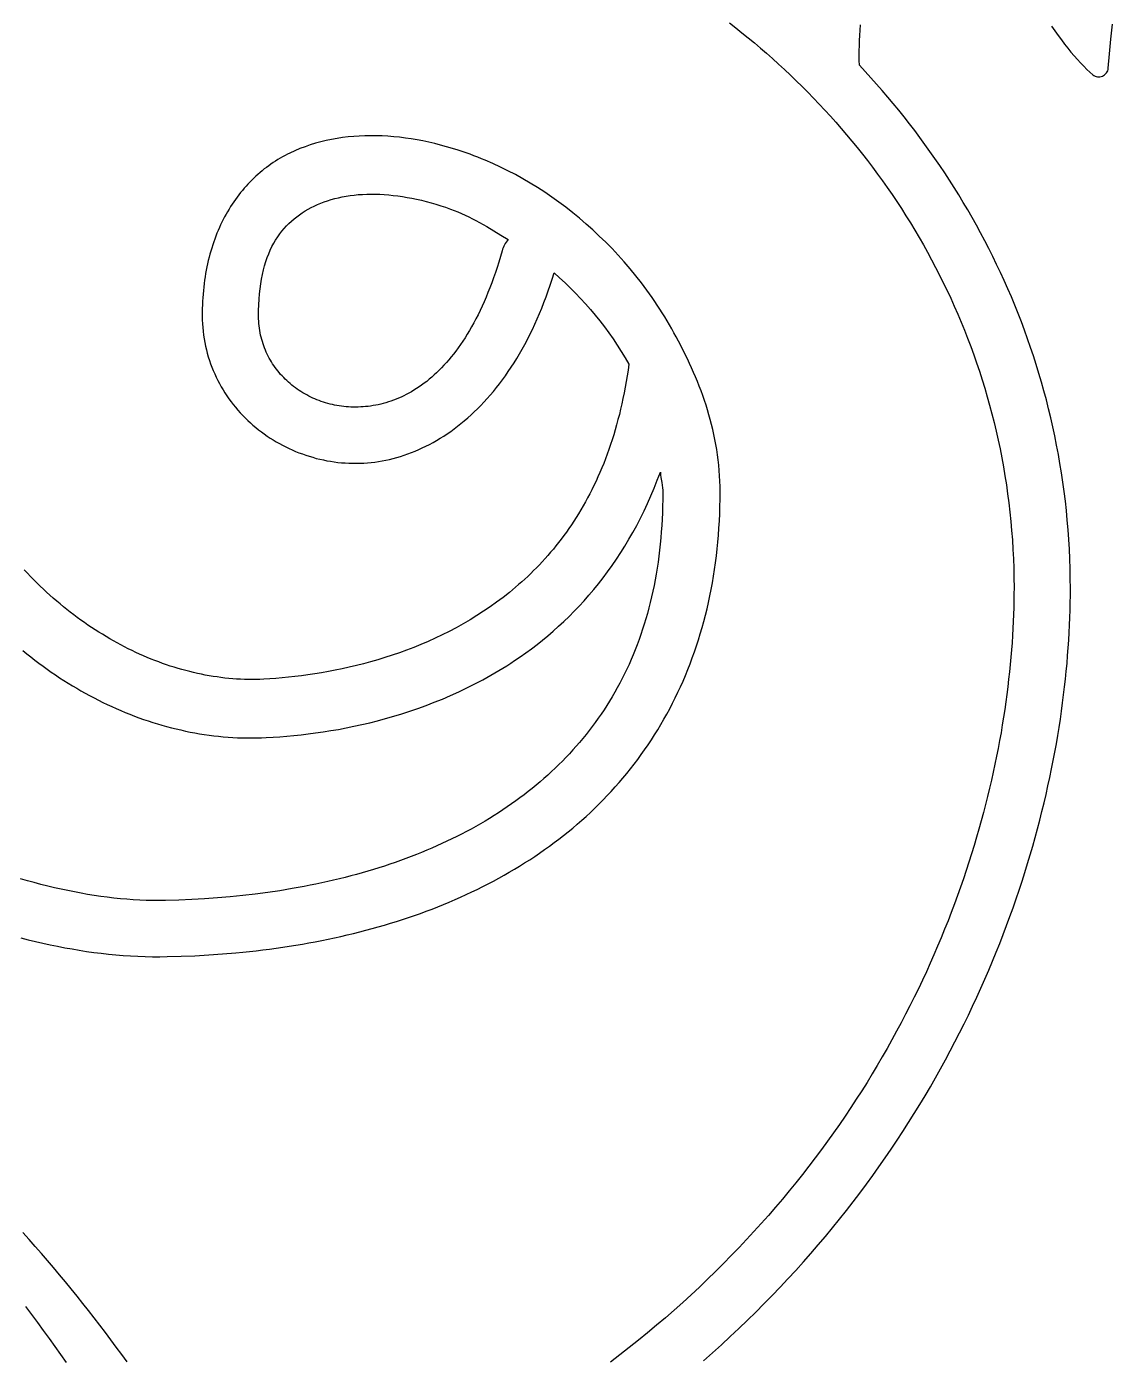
# Model space of a CAD drawing. Extents: x 0 to 113, y 52 to 137.
# Drawn here: x 89.82 to 105.83, y 90.98 to 110.58 of the extents above; entities that cross this region are included whole.
import ezdxf

# ---------------------------------------------------------------- set-up
doc = ezdxf.new("R2010")
doc.units = 0
doc.header["$MEASUREMENT"] = 0

msp = doc.modelspace()

# ---------------------------------------------------------------- linework, layer by layer
for points in [[(100.183, 110.636), (100.275, 110.564), (100.367, 110.492), (100.459, 110.418), (100.55, 110.342), (100.64, 110.266), (100.73, 110.189), (100.819, 110.11), (100.908, 110.03), (100.996, 109.949), (101.083, 109.868), (101.169, 109.784), (101.255, 109.7), (101.34, 109.615), (101.424, 109.528), (101.507, 109.441), (101.589, 109.352), (101.671, 109.263), (101.752, 109.172), (101.832, 109.08), (101.911, 108.987), (101.989, 108.894), (102.066, 108.799), (102.143, 108.703), (102.218, 108.606), (102.293, 108.508), (102.366, 108.409), (102.438, 108.309), (102.51, 108.208), (102.58, 108.106), (102.649, 108.003), (102.718, 107.899), (102.785, 107.794), (102.851, 107.688), (102.915, 107.581), (102.979, 107.473), (103.042, 107.364), (103.103, 107.255), (103.163, 107.144), (103.222, 107.032), (103.28, 106.92), (103.336, 106.806), (103.391, 106.692), (103.445, 106.577), (103.498, 106.461), (103.549, 106.344), (103.599, 106.226), (103.647, 106.107), (103.694, 105.988), (103.74, 105.867), (103.784, 105.746), (103.827, 105.624), (103.869, 105.501), (103.909, 105.377), (103.947, 105.252), (103.984, 105.127), (104.019, 105.001), (104.053, 104.874), (104.085, 104.746), (104.116, 104.617), (104.145, 104.488), (104.173, 104.358), (104.199, 104.227), (104.223, 104.095), (104.245, 103.962), (104.266, 103.829), (104.285, 103.695), (104.303, 103.56), (104.318, 103.425), (104.332, 103.289), (104.344, 103.152), (104.355, 103.015), (104.363, 102.876), (104.37, 102.737), (104.375, 102.598), (104.377, 102.457), (104.379, 102.316), (104.378, 102.218), (104.377, 102.118), (104.375, 102.017), (104.372, 101.916), (104.368, 101.813), (104.363, 101.71), (104.357, 101.605), (104.35, 101.5), (104.342, 101.394), (104.333, 101.287), (104.323, 101.179), (104.312, 101.07), (104.3, 100.961), (104.287, 100.85), (104.273, 100.739), (104.258, 100.628), (104.242, 100.515), (104.225, 100.402), (104.206, 100.288), (104.187, 100.173), (104.166, 100.058), (104.145, 99.942), (104.122, 99.826), (104.098, 99.709), (104.072, 99.591), (104.046, 99.473), (104.019, 99.355), (103.99, 99.235), (103.96, 99.116), (103.929, 98.996), (103.896, 98.875), (103.862, 98.754), (103.827, 98.633), (103.791, 98.511), (103.754, 98.389), (103.715, 98.266), (103.675, 98.143), (103.633, 98.02), (103.591, 97.897), (103.546, 97.773), (103.501, 97.649), (103.454, 97.525), (103.406, 97.4), (103.356, 97.276), (103.305, 97.151), (103.253, 97.026), (103.199, 96.901), (103.144, 96.776), (103.087, 96.65), (103.029, 96.525), (102.969, 96.399), (102.908, 96.274), (102.845, 96.148), (102.781, 96.023), (102.715, 95.897), (102.648, 95.772), (102.579, 95.646), (102.509, 95.521), (102.437, 95.396), (102.363, 95.27), (102.288, 95.145), (102.212, 95.02), (102.133, 94.896), (102.053, 94.771), (101.972, 94.647), (101.889, 94.523), (101.804, 94.399), (101.717, 94.275), (101.629, 94.152), (101.539, 94.029), (101.448, 93.906), (101.354, 93.784), (101.259, 93.662), (101.162, 93.54), (101.064, 93.419), (100.963, 93.299), (100.861, 93.178), (100.757, 93.058), (100.652, 92.939), (100.544, 92.82), (100.435, 92.702), (100.324, 92.584), (100.21, 92.467), (100.096, 92.35), (99.979, 92.234), (99.86, 92.118), (99.74, 92.003), (99.617, 91.889), (99.493, 91.776), (99.366, 91.663), (99.238, 91.551), (99.108, 91.439), (98.976, 91.329), (98.842, 91.219), (98.705, 91.11), (98.567, 91.002), (98.427, 90.894)], [(99.799, 90.917), (99.933, 91.034), (100.064, 91.153), (100.194, 91.272), (100.321, 91.391), (100.447, 91.512), (100.571, 91.633), (100.692, 91.754), (100.812, 91.877), (100.93, 92), (101.046, 92.123), (101.16, 92.248), (101.273, 92.372), (101.383, 92.498), (101.492, 92.623), (101.599, 92.75), (101.704, 92.876), (101.807, 93.004), (101.908, 93.131), (102.008, 93.26), (102.105, 93.388), (102.202, 93.517), (102.296, 93.646), (102.388, 93.776), (102.479, 93.906), (102.568, 94.036), (102.656, 94.167), (102.741, 94.297), (102.825, 94.428), (102.908, 94.56), (102.988, 94.691), (103.067, 94.823), (103.145, 94.954), (103.221, 95.086), (103.295, 95.218), (103.367, 95.351), (103.438, 95.483), (103.508, 95.615), (103.575, 95.748), (103.642, 95.88), (103.706, 96.012), (103.769, 96.145), (103.831, 96.277), (103.891, 96.409), (103.95, 96.541), (104.007, 96.674), (104.062, 96.806), (104.117, 96.937), (104.169, 97.069), (104.22, 97.201), (104.27, 97.332), (104.319, 97.463), (104.365, 97.594), (104.411, 97.724), (104.455, 97.855), (104.498, 97.985), (104.539, 98.115), (104.579, 98.244), (104.618, 98.373), (104.655, 98.502), (104.691, 98.63), (104.726, 98.758), (104.759, 98.885), (104.791, 99.012), (104.822, 99.138), (104.852, 99.264), (104.88, 99.39), (104.907, 99.515), (104.933, 99.639), (104.957, 99.763), (104.981, 99.886), (105.003, 100.009), (105.024, 100.131), (105.044, 100.252), (105.062, 100.372), (105.08, 100.492), (105.096, 100.612), (105.111, 100.73), (105.125, 100.848), (105.138, 100.965), (105.15, 101.081), (105.161, 101.196), (105.17, 101.311), (105.179, 101.424), (105.186, 101.537), (105.193, 101.649), (105.198, 101.76), (105.203, 101.87), (105.206, 101.979), (105.208, 102.087), (105.21, 102.194), (105.21, 102.3), (105.209, 102.446), (105.206, 102.591), (105.202, 102.735), (105.195, 102.879), (105.187, 103.022), (105.177, 103.165), (105.165, 103.306), (105.151, 103.447), (105.136, 103.587), (105.118, 103.727), (105.1, 103.865), (105.079, 104.003), (105.057, 104.141), (105.033, 104.277), (105.007, 104.413), (104.98, 104.548), (104.952, 104.682), (104.921, 104.815), (104.889, 104.948), (104.856, 105.08), (104.821, 105.211), (104.785, 105.341), (104.747, 105.47), (104.707, 105.599), (104.666, 105.727), (104.624, 105.853), (104.58, 105.98), (104.535, 106.105), (104.488, 106.229), (104.44, 106.353), (104.39, 106.476), (104.34, 106.597), (104.288, 106.718), (104.234, 106.839), (104.179, 106.958), (104.123, 107.076), (104.066, 107.194), (104.007, 107.31), (103.948, 107.426), (103.887, 107.541), (103.824, 107.655), (103.761, 107.768), (103.696, 107.88), (103.631, 107.991), (103.564, 108.101), (103.496, 108.211), (103.427, 108.319), (103.357, 108.426), (103.285, 108.533), (103.213, 108.638), (103.14, 108.743), (103.065, 108.846), (102.99, 108.949), (102.914, 109.051), (102.836, 109.151), (102.758, 109.251), (102.679, 109.35), (102.599, 109.447), (102.518, 109.544), (102.436, 109.639), (102.353, 109.734), (102.269, 109.828), (102.185, 109.92), (102.1, 110.012), (102.097, 110.082), (102.096, 110.154), (102.096, 110.227), (102.098, 110.302), (102.101, 110.377), (102.105, 110.453), (102.11, 110.529), (102.116, 110.607)], [(104.932, 110.588), (104.98, 110.519), (105.029, 110.452), (105.077, 110.387), (105.124, 110.324), (105.172, 110.264), (105.219, 110.205), (105.267, 110.15), (105.313, 110.096), (105.36, 110.046), (105.406, 109.998), (105.452, 109.952), (105.497, 109.91), (105.542, 109.871), (105.558, 109.86), (105.574, 109.852), (105.592, 109.846), (105.609, 109.842), (105.628, 109.841), (105.646, 109.843), (105.664, 109.847), (105.682, 109.853), (105.699, 109.862), (105.715, 109.873), (105.729, 109.885), (105.742, 109.899), (105.752, 109.914), (105.761, 109.931), (105.766, 109.949), (105.769, 109.968), (105.788, 110.182), (105.808, 110.399), (105.83, 110.619)], [(89.735, 97.151), (89.843, 97.123), (89.951, 97.097), (90.059, 97.072), (90.166, 97.049), (90.274, 97.026), (90.382, 97.005), (90.489, 96.986), (90.596, 96.968), (90.704, 96.951), (90.811, 96.936), (90.919, 96.922), (91.027, 96.91), (91.134, 96.9), (91.242, 96.891), (91.35, 96.884), (91.458, 96.878), (91.566, 96.874), (91.675, 96.872), (91.784, 96.872), (91.892, 96.873), (92.097, 96.879), (92.301, 96.887), (92.504, 96.898), (92.705, 96.912), (92.905, 96.929), (93.005, 96.939), (93.104, 96.949), (93.203, 96.96), (93.301, 96.972), (93.4, 96.984), (93.497, 96.998), (93.595, 97.011), (93.692, 97.026), (93.788, 97.042), (93.885, 97.058), (93.98, 97.075), (94.076, 97.092), (94.171, 97.111), (94.265, 97.13), (94.359, 97.15), (94.453, 97.171), (94.546, 97.192), (94.639, 97.214), (94.731, 97.237), (94.823, 97.261), (94.914, 97.286), (95.005, 97.311), (95.095, 97.337), (95.185, 97.364), (95.274, 97.392), (95.363, 97.421), (95.451, 97.45), (95.538, 97.48), (95.625, 97.511), (95.712, 97.543), (95.798, 97.575), (95.883, 97.609), (95.968, 97.643), (96.052, 97.678), (96.136, 97.714), (96.219, 97.75), (96.301, 97.788), (96.383, 97.826), (96.464, 97.865), (96.544, 97.905), (96.624, 97.946), (96.703, 97.987), (96.781, 98.03), (96.859, 98.073), (96.936, 98.117), (97.013, 98.162), (97.088, 98.208), (97.163, 98.255), (97.238, 98.302), (97.311, 98.35), (97.384, 98.4), (97.456, 98.45), (97.528, 98.501), (97.598, 98.553), (97.668, 98.605), (97.737, 98.659), (97.805, 98.714), (97.873, 98.769), (97.939, 98.826), (98.005, 98.883), (98.07, 98.941), (98.133, 99), (98.197, 99.06), (98.259, 99.121), (98.32, 99.183), (98.38, 99.246), (98.44, 99.309), (98.498, 99.374), (98.556, 99.439), (98.613, 99.506), (98.668, 99.573), (98.723, 99.641), (98.777, 99.71), (98.83, 99.78), (98.881, 99.851), (98.932, 99.922), (98.982, 99.995), (99.031, 100.068), (99.079, 100.143), (99.125, 100.218), (99.171, 100.294), (99.216, 100.371), (99.259, 100.449), (99.302, 100.528), (99.343, 100.608), (99.384, 100.688), (99.423, 100.769), (99.461, 100.852), (99.498, 100.935), (99.534, 101.019), (99.569, 101.104), (99.602, 101.19), (99.635, 101.276), (99.666, 101.364), (99.696, 101.452), (99.725, 101.542), (99.753, 101.632), (99.779, 101.723), (99.805, 101.815), (99.829, 101.907), (99.852, 102.001), (99.873, 102.095), (99.894, 102.191), (99.913, 102.287), (99.931, 102.384), (99.948, 102.482), (99.963, 102.581), (99.977, 102.68), (99.99, 102.781), (100.001, 102.882), (100.011, 102.984), (100.02, 103.087), (100.028, 103.191), (100.034, 103.296), (100.039, 103.401), (100.042, 103.508), (100.044, 103.615), (100.045, 103.723), (100.044, 103.803), (100.041, 103.883), (100.037, 103.962), (100.032, 104.04), (100.025, 104.118), (100.016, 104.195), (100.007, 104.271), (99.995, 104.347), (99.983, 104.422), (99.969, 104.496), (99.954, 104.57), (99.937, 104.644), (99.919, 104.717), (99.9, 104.789), (99.88, 104.861), (99.859, 104.932), (99.837, 105.003), (99.814, 105.073), (99.79, 105.143), (99.764, 105.212), (99.738, 105.281), (99.711, 105.349), (99.683, 105.417), (99.654, 105.485), (99.625, 105.552), (99.594, 105.618), (99.563, 105.684), (99.532, 105.75), (99.466, 105.881), (99.398, 106.01), (99.365, 106.069), (99.332, 106.129), (99.298, 106.188), (99.264, 106.246), (99.228, 106.304), (99.192, 106.362), (99.156, 106.419), (99.119, 106.475), (99.081, 106.531), (99.043, 106.587), (99.004, 106.642), (98.965, 106.696), (98.925, 106.75), (98.884, 106.804), (98.802, 106.909), (98.717, 107.012), (98.63, 107.113), (98.541, 107.212), (98.451, 107.309), (98.359, 107.403), (98.264, 107.495), (98.169, 107.585), (98.071, 107.672), (97.972, 107.756), (97.872, 107.838), (97.771, 107.918), (97.668, 107.995), (97.563, 108.069), (97.458, 108.141), (97.352, 108.21), (97.244, 108.276), (97.136, 108.339), (97.027, 108.4), (96.917, 108.457), (96.806, 108.512), (96.695, 108.564), (96.583, 108.612), (96.527, 108.635), (96.47, 108.658), (96.414, 108.679), (96.357, 108.7), (96.271, 108.731), (96.184, 108.76), (96.097, 108.787), (96.01, 108.812), (95.923, 108.836), (95.837, 108.858), (95.75, 108.878), (95.663, 108.896), (95.577, 108.912), (95.49, 108.927), (95.404, 108.939), (95.318, 108.95), (95.232, 108.959), (95.147, 108.965), (95.062, 108.97), (94.977, 108.973), (94.892, 108.974), (94.808, 108.973), (94.725, 108.969), (94.642, 108.964), (94.559, 108.956), (94.477, 108.946), (94.396, 108.934), (94.315, 108.92), (94.236, 108.903), (94.157, 108.884), (94.078, 108.862), (94.001, 108.839), (93.925, 108.812), (93.849, 108.783), (93.775, 108.752), (93.701, 108.718), (93.665, 108.7), (93.629, 108.681), (93.593, 108.662), (93.558, 108.642), (93.524, 108.621), (93.489, 108.6), (93.455, 108.578), (93.422, 108.555), (93.389, 108.531), (93.356, 108.507), (93.324, 108.483), (93.292, 108.457), (93.261, 108.431), (93.23, 108.404), (93.2, 108.377), (93.17, 108.349), (93.141, 108.32), (93.112, 108.291), (93.083, 108.261), (93.055, 108.231), (93.028, 108.2), (93.001, 108.168), (92.974, 108.135), (92.948, 108.102), (92.923, 108.069), (92.898, 108.035), (92.874, 108), (92.85, 107.964), (92.827, 107.928), (92.804, 107.892), (92.782, 107.854), (92.76, 107.817), (92.739, 107.778), (92.719, 107.739), (92.699, 107.7), (92.68, 107.66), (92.661, 107.619), (92.643, 107.578), (92.626, 107.536), (92.609, 107.493), (92.593, 107.45), (92.578, 107.407), (92.563, 107.363), (92.548, 107.318), (92.535, 107.273), (92.522, 107.228), (92.51, 107.181), (92.498, 107.135), (92.487, 107.087), (92.477, 107.04), (92.467, 106.991), (92.458, 106.942), (92.45, 106.893), (92.443, 106.843), (92.436, 106.793), (92.43, 106.742), (92.425, 106.691), (92.42, 106.639), (92.416, 106.586), (92.413, 106.534), (92.411, 106.48), (92.409, 106.426), (92.408, 106.372), (92.408, 106.317), (92.409, 106.26), (92.412, 106.203), (92.416, 106.147), (92.421, 106.091), (92.428, 106.035), (92.436, 105.98), (92.446, 105.926), (92.457, 105.872), (92.469, 105.819), (92.483, 105.766), (92.498, 105.714), (92.514, 105.662), (92.532, 105.611), (92.551, 105.561), (92.571, 105.511), (92.592, 105.462), (92.614, 105.414), (92.638, 105.366), (92.663, 105.319), (92.689, 105.273), (92.716, 105.227), (92.744, 105.183), (92.773, 105.139), (92.803, 105.095), (92.834, 105.053), (92.866, 105.011), (92.899, 104.97), (92.933, 104.93), (92.968, 104.891), (93.004, 104.852), (93.041, 104.815), (93.079, 104.778), (93.118, 104.742), (93.157, 104.707), (93.197, 104.673), (93.238, 104.64), (93.28, 104.608), (93.323, 104.577), (93.366, 104.546), (93.41, 104.517), (93.455, 104.489), (93.5, 104.462), (93.546, 104.435), (93.593, 104.41), (93.64, 104.386), (93.688, 104.363), (93.736, 104.341), (93.785, 104.32), (93.835, 104.3), (93.885, 104.282), (93.935, 104.264), (93.986, 104.248), (94.038, 104.233), (94.09, 104.218), (94.142, 104.206), (94.195, 104.194), (94.248, 104.183), (94.301, 104.174), (94.355, 104.166), (94.409, 104.159), (94.463, 104.154), (94.518, 104.15), (94.572, 104.147), (94.627, 104.145), (94.681, 104.145), (94.735, 104.146), (94.79, 104.149), (94.844, 104.152), (94.898, 104.157), (94.952, 104.164), (95.007, 104.172), (95.061, 104.181), (95.115, 104.191), (95.17, 104.203), (95.224, 104.216), (95.278, 104.231), (95.332, 104.247), (95.386, 104.264), (95.44, 104.283), (95.494, 104.303), (95.547, 104.324), (95.601, 104.347), (95.654, 104.371), (95.707, 104.397), (95.76, 104.424), (95.813, 104.452), (95.865, 104.482), (95.917, 104.513), (95.969, 104.546), (96.021, 104.58), (96.072, 104.615), (96.123, 104.652), (96.173, 104.69), (96.224, 104.73), (96.273, 104.771), (96.323, 104.813), (96.372, 104.857), (96.42, 104.903), (96.469, 104.949), (96.516, 104.998), (96.563, 105.047), (96.61, 105.099), (96.656, 105.151), (96.702, 105.205), (96.747, 105.261), (96.792, 105.318), (96.836, 105.376), (96.879, 105.436), (96.922, 105.498), (96.964, 105.561), (97.006, 105.625), (97.047, 105.691), (97.087, 105.758), (97.126, 105.827), (97.165, 105.898), (97.203, 105.97), (97.241, 106.043), (97.277, 106.118), (97.313, 106.194), (97.348, 106.272), (97.382, 106.352), (97.416, 106.433), (97.448, 106.515), (97.48, 106.599), (97.511, 106.685), (97.541, 106.772), (97.57, 106.86), (97.598, 106.95), (97.679, 106.879), (97.758, 106.806), (97.836, 106.731), (97.913, 106.654), (97.988, 106.575), (98.062, 106.495), (98.134, 106.413), (98.204, 106.329), (98.273, 106.244), (98.339, 106.157), (98.404, 106.069), (98.467, 105.979), (98.528, 105.888), (98.587, 105.795), (98.644, 105.701), (98.699, 105.605), (98.687, 105.519), (98.674, 105.433), (98.66, 105.349), (98.645, 105.266), (98.63, 105.184), (98.613, 105.102), (98.596, 105.023), (98.578, 104.944), (98.559, 104.866), (98.539, 104.789), (98.519, 104.713), (98.498, 104.638), (98.476, 104.565), (98.453, 104.492), (98.429, 104.42), (98.405, 104.349), (98.38, 104.28), (98.354, 104.211), (98.328, 104.143), (98.301, 104.076), (98.273, 104.01), (98.244, 103.945), (98.215, 103.881), (98.185, 103.818), (98.155, 103.756), (98.124, 103.695), (98.092, 103.635), (98.059, 103.575), (98.026, 103.517), (97.993, 103.459), (97.958, 103.402), (97.924, 103.346), (97.888, 103.291), (97.852, 103.237), (97.816, 103.184), (97.779, 103.131), (97.741, 103.079), (97.703, 103.029), (97.664, 102.978), (97.625, 102.929), (97.586, 102.881), (97.545, 102.833), (97.505, 102.786), (97.464, 102.74), (97.422, 102.694), (97.38, 102.65), (97.338, 102.606), (97.295, 102.563), (97.252, 102.52), (97.208, 102.478), (97.164, 102.437), (97.119, 102.397), (97.074, 102.357), (97.029, 102.318), (96.938, 102.242), (96.845, 102.169), (96.75, 102.098), (96.655, 102.03), (96.558, 101.965), (96.459, 101.9), (96.359, 101.838), (96.257, 101.779), (96.155, 101.722), (96.051, 101.668), (95.948, 101.616), (95.843, 101.566), (95.738, 101.519), (95.633, 101.474), (95.527, 101.431), (95.421, 101.391), (95.315, 101.352), (95.208, 101.316), (95.102, 101.281), (94.997, 101.249), (94.891, 101.218), (94.786, 101.19), (94.681, 101.163), (94.577, 101.138), (94.473, 101.115), (94.37, 101.094), (94.268, 101.074), (94.167, 101.056), (94.067, 101.04), (93.968, 101.025), (93.871, 101.012), (93.774, 101), (93.68, 100.99), (93.586, 100.981), (93.495, 100.973), (93.405, 100.967), (93.317, 100.962), (93.26, 100.96), (93.202, 100.958), (93.145, 100.958), (93.088, 100.958), (93.03, 100.96), (92.973, 100.962), (92.915, 100.965), (92.858, 100.969), (92.8, 100.974), (92.743, 100.98), (92.685, 100.987), (92.627, 100.995), (92.57, 101.004), (92.512, 101.013), (92.454, 101.024), (92.397, 101.035), (92.339, 101.047), (92.281, 101.06), (92.224, 101.074), (92.167, 101.089), (92.109, 101.105), (92.052, 101.121), (91.995, 101.139), (91.938, 101.157), (91.881, 101.176), (91.824, 101.196), (91.767, 101.216), (91.71, 101.238), (91.654, 101.26), (91.597, 101.284), (91.541, 101.308), (91.485, 101.332), (91.429, 101.358), (91.374, 101.384), (91.318, 101.411), (91.263, 101.439), (91.208, 101.468), (91.153, 101.498), (91.098, 101.528), (91.044, 101.559), (90.99, 101.591), (90.936, 101.624), (90.882, 101.657), (90.829, 101.691), (90.776, 101.726), (90.723, 101.761), (90.67, 101.798), (90.618, 101.835), (90.566, 101.873), (90.515, 101.911), (90.463, 101.95), (90.412, 101.99), (90.362, 102.031), (90.312, 102.072), (90.262, 102.114), (90.212, 102.157), (90.163, 102.201), (90.114, 102.245), (90.066, 102.29), (90.018, 102.335), (89.971, 102.381), (89.924, 102.428), (89.877, 102.476), (89.831, 102.524), (89.785, 102.573)], [(89.765, 101.386), (89.823, 101.338), (89.882, 101.291), (89.941, 101.245), (90.001, 101.2), (90.061, 101.155), (90.122, 101.111), (90.183, 101.068), (90.244, 101.026), (90.306, 100.985), (90.368, 100.945), (90.43, 100.905), (90.493, 100.867), (90.557, 100.829), (90.62, 100.792), (90.684, 100.756), (90.748, 100.721), (90.813, 100.686), (90.878, 100.653), (90.943, 100.621), (91.009, 100.589), (91.075, 100.559), (91.141, 100.529), (91.207, 100.5), (91.274, 100.472), (91.341, 100.445), (91.408, 100.419), (91.475, 100.395), (91.543, 100.37), (91.611, 100.347), (91.679, 100.325), (91.747, 100.304), (91.815, 100.284), (91.884, 100.265), (91.953, 100.247), (92.022, 100.23), (92.091, 100.214), (92.16, 100.198), (92.23, 100.184), (92.299, 100.171), (92.369, 100.159), (92.439, 100.148), (92.509, 100.138), (92.579, 100.129), (92.649, 100.121), (92.719, 100.114), (92.79, 100.109), (92.86, 100.104), (92.93, 100.1), (93.001, 100.098), (93.071, 100.096), (93.142, 100.096), (93.212, 100.097), (93.283, 100.099), (93.353, 100.101), (93.452, 100.107), (93.552, 100.114), (93.655, 100.122), (93.759, 100.132), (93.865, 100.143), (93.972, 100.155), (94.081, 100.17), (94.192, 100.186), (94.303, 100.204), (94.416, 100.223), (94.53, 100.245), (94.645, 100.268), (94.761, 100.293), (94.878, 100.321), (94.995, 100.35), (95.113, 100.382), (95.232, 100.416), (95.351, 100.452), (95.471, 100.491), (95.59, 100.532), (95.71, 100.576), (95.83, 100.622), (95.95, 100.67), (96.07, 100.722), (96.19, 100.776), (96.309, 100.833), (96.428, 100.892), (96.547, 100.955), (96.665, 101.021), (96.724, 101.054), (96.782, 101.089), (96.841, 101.125), (96.899, 101.161), (96.957, 101.198), (97.014, 101.236), (97.098, 101.293), (97.181, 101.351), (97.264, 101.412), (97.345, 101.474), (97.426, 101.538), (97.506, 101.604), (97.585, 101.672), (97.663, 101.742), (97.74, 101.814), (97.817, 101.887), (97.892, 101.963), (97.966, 102.041), (98.039, 102.12), (98.111, 102.202), (98.182, 102.285), (98.251, 102.37), (98.319, 102.458), (98.386, 102.547), (98.452, 102.639), (98.516, 102.732), (98.579, 102.828), (98.64, 102.925), (98.7, 103.025), (98.758, 103.126), (98.815, 103.23), (98.87, 103.336), (98.923, 103.444), (98.975, 103.554), (99.025, 103.666), (99.073, 103.78), (99.119, 103.896), (99.164, 104.015), (99.168, 103.976), (99.173, 103.938), (99.185, 103.862), (99.19, 103.824), (99.195, 103.785), (99.198, 103.747), (99.199, 103.707), (99.198, 103.609), (99.196, 103.513), (99.194, 103.417), (99.19, 103.322), (99.184, 103.228), (99.178, 103.136), (99.171, 103.044), (99.162, 102.953), (99.152, 102.863), (99.141, 102.774), (99.13, 102.686), (99.117, 102.599), (99.102, 102.512), (99.087, 102.427), (99.071, 102.342), (99.054, 102.259), (99.035, 102.176), (99.016, 102.094), (98.995, 102.013), (98.974, 101.933), (98.951, 101.854), (98.927, 101.776), (98.903, 101.699), (98.877, 101.622), (98.85, 101.546), (98.823, 101.471), (98.794, 101.397), (98.764, 101.324), (98.733, 101.252), (98.702, 101.181), (98.669, 101.11), (98.636, 101.04), (98.601, 100.971), (98.566, 100.903), (98.529, 100.836), (98.492, 100.769), (98.454, 100.703), (98.414, 100.638), (98.374, 100.574), (98.333, 100.511), (98.291, 100.448), (98.248, 100.386), (98.205, 100.325), (98.16, 100.265), (98.114, 100.205), (98.068, 100.147), (98.021, 100.089), (97.973, 100.031), (97.924, 99.975), (97.874, 99.919), (97.824, 99.864), (97.772, 99.81), (97.72, 99.756), (97.667, 99.703), (97.613, 99.651), (97.558, 99.6), (97.503, 99.549), (97.447, 99.499), (97.39, 99.45), (97.332, 99.401), (97.273, 99.353), (97.214, 99.306), (97.154, 99.259), (97.093, 99.213), (97.031, 99.168), (96.969, 99.124), (96.906, 99.08), (96.842, 99.037), (96.777, 98.994), (96.712, 98.952), (96.646, 98.911), (96.579, 98.871), (96.511, 98.831), (96.442, 98.792), (96.373, 98.754), (96.303, 98.716), (96.233, 98.679), (96.162, 98.643), (96.09, 98.608), (96.017, 98.573), (95.944, 98.539), (95.87, 98.505), (95.795, 98.472), (95.719, 98.44), (95.643, 98.409), (95.567, 98.378), (95.49, 98.348), (95.412, 98.319), (95.333, 98.29), (95.254, 98.262), (95.174, 98.235), (95.094, 98.208), (95.013, 98.182), (94.932, 98.157), (94.85, 98.132), (94.767, 98.108), (94.684, 98.085), (94.6, 98.063), (94.516, 98.041), (94.431, 98.02), (94.346, 97.999), (94.26, 97.979), (94.173, 97.96), (94.086, 97.942), (93.999, 97.924), (93.911, 97.907), (93.823, 97.89), (93.734, 97.875), (93.555, 97.845), (93.374, 97.818), (93.191, 97.794), (93.007, 97.773), (92.821, 97.754), (92.633, 97.738), (92.444, 97.725), (92.253, 97.714), (92.061, 97.706), (91.868, 97.701), (91.773, 97.7), (91.678, 97.7), (91.583, 97.702), (91.488, 97.706), (91.392, 97.711), (91.297, 97.718), (91.201, 97.727), (91.105, 97.736), (91.009, 97.748), (90.912, 97.761), (90.816, 97.775), (90.719, 97.791), (90.621, 97.808), (90.524, 97.826), (90.426, 97.846), (90.327, 97.867), (90.229, 97.889), (90.13, 97.913), (90.03, 97.938), (89.93, 97.964), (89.83, 97.991), (89.729, 98.019)], [(91.3, 90.899), (91.221, 91.008), (91.141, 91.116), (91.061, 91.225), (90.98, 91.333), (90.898, 91.441), (90.815, 91.548), (90.731, 91.655), (90.647, 91.761), (90.562, 91.868), (90.476, 91.974), (90.39, 92.079), (90.302, 92.184), (90.215, 92.289), (90.126, 92.393), (90.036, 92.497), (89.946, 92.601), (89.855, 92.704), (89.764, 92.807)], [(89.804, 91.715), (89.892, 91.598), (89.978, 91.481), (90.064, 91.363), (90.15, 91.245), (90.234, 91.126), (90.318, 91.007), (90.4, 90.888)]]:
    msp.add_lwpolyline(points)
msp.add_lwpolyline([(94.961, 108.112), (95.026, 108.11), (95.092, 108.106), (95.158, 108.101), (95.225, 108.094), (95.293, 108.086), (95.361, 108.076), (95.43, 108.065), (95.5, 108.052), (95.569, 108.038), (95.64, 108.022), (95.711, 108.004), (95.782, 107.985), (95.854, 107.964), (95.926, 107.942), (95.998, 107.918), (96.071, 107.892), (96.124, 107.872), (96.178, 107.85), (96.232, 107.827), (96.285, 107.802), (96.338, 107.777), (96.392, 107.75), (96.445, 107.722), (96.498, 107.693), (96.603, 107.633), (96.709, 107.571), (96.814, 107.508), (96.918, 107.444), (96.903, 107.425), (96.889, 107.406), (96.877, 107.386), (96.865, 107.365), (96.855, 107.344), (96.846, 107.322), (96.838, 107.3), (96.831, 107.277), (96.807, 107.194), (96.782, 107.112), (96.757, 107.033), (96.731, 106.955), (96.705, 106.879), (96.678, 106.805), (96.65, 106.732), (96.622, 106.662), (96.594, 106.593), (96.565, 106.526), (96.535, 106.46), (96.505, 106.396), (96.475, 106.334), (96.444, 106.274), (96.413, 106.215), (96.381, 106.157), (96.349, 106.102), (96.316, 106.048), (96.284, 105.995), (96.25, 105.944), (96.217, 105.895), (96.183, 105.847), (96.149, 105.8), (96.114, 105.755), (96.079, 105.712), (96.044, 105.67), (96.009, 105.629), (95.973, 105.59), (95.937, 105.552), (95.901, 105.516), (95.865, 105.48), (95.828, 105.447), (95.792, 105.414), (95.755, 105.383), (95.718, 105.353), (95.681, 105.325), (95.643, 105.297), (95.606, 105.271), (95.569, 105.246), (95.531, 105.223), (95.493, 105.2), (95.456, 105.179), (95.418, 105.159), (95.38, 105.14), (95.342, 105.122), (95.304, 105.105), (95.267, 105.09), (95.229, 105.075), (95.191, 105.062), (95.153, 105.049), (95.116, 105.038), (95.078, 105.027), (95.04, 105.018), (95.003, 105.009), (94.966, 105.001), (94.929, 104.995), (94.892, 104.989), (94.855, 104.984), (94.818, 104.98), (94.782, 104.977), (94.745, 104.975), (94.709, 104.973), (94.673, 104.973), (94.638, 104.973), (94.602, 104.974), (94.567, 104.976), (94.532, 104.978), (94.497, 104.982), (94.463, 104.986), (94.428, 104.991), (94.394, 104.997), (94.36, 105.003), (94.327, 105.01), (94.293, 105.018), (94.26, 105.027), (94.228, 105.036), (94.195, 105.046), (94.163, 105.057), (94.132, 105.069), (94.1, 105.081), (94.069, 105.094), (94.039, 105.107), (94.008, 105.122), (93.979, 105.136), (93.949, 105.152), (93.92, 105.168), (93.892, 105.185), (93.864, 105.202), (93.836, 105.22), (93.809, 105.239), (93.782, 105.258), (93.756, 105.278), (93.73, 105.298), (93.705, 105.319), (93.68, 105.341), (93.656, 105.363), (93.633, 105.385), (93.61, 105.408), (93.587, 105.432), (93.565, 105.456), (93.544, 105.481), (93.523, 105.506), (93.503, 105.532), (93.484, 105.558), (93.465, 105.585), (93.447, 105.612), (93.43, 105.639), (93.413, 105.667), (93.397, 105.696), (93.382, 105.725), (93.367, 105.754), (93.353, 105.784), (93.34, 105.814), (93.328, 105.845), (93.316, 105.876), (93.305, 105.907), (93.295, 105.939), (93.286, 105.971), (93.277, 106.003), (93.27, 106.036), (93.263, 106.069), (93.257, 106.102), (93.252, 106.136), (93.248, 106.17), (93.244, 106.205), (93.242, 106.239), (93.24, 106.274), (93.24, 106.31), (93.24, 106.397), (93.243, 106.481), (93.247, 106.563), (93.253, 106.641), (93.261, 106.717), (93.271, 106.791), (93.283, 106.861), (93.297, 106.93), (93.312, 106.995), (93.329, 107.058), (93.347, 107.119), (93.367, 107.177), (93.389, 107.233), (93.412, 107.287), (93.437, 107.339), (93.464, 107.389), (93.491, 107.436), (93.521, 107.481), (93.551, 107.525), (93.583, 107.566), (93.616, 107.606), (93.651, 107.644), (93.687, 107.68), (93.724, 107.715), (93.762, 107.748), (93.802, 107.779), (93.842, 107.809), (93.884, 107.837), (93.927, 107.864), (93.971, 107.889), (94.015, 107.913), (94.061, 107.936), (94.108, 107.958), (94.156, 107.979), (94.206, 107.998), (94.257, 108.015), (94.31, 108.032), (94.363, 108.046), (94.418, 108.06), (94.474, 108.072), (94.532, 108.082), (94.59, 108.091), (94.649, 108.099), (94.71, 108.105), (94.771, 108.109), (94.834, 108.112), (94.897, 108.113), (94.961, 108.112)], close=True)

doc.saveas('drawing.dxf')
